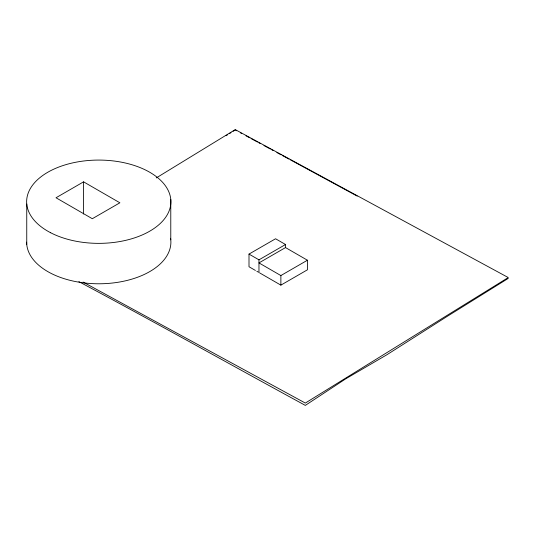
<?xml version="1.0" encoding="UTF-8"?>
<svg xmlns="http://www.w3.org/2000/svg" width="535" height="535" viewBox="0 0 535 535"><rect width="100%" height="100%" fill="white"/><g stroke="black" fill="none" stroke-linecap="round" stroke-linejoin="round"><path stroke-width="0.8" d="M226.111 135.709L227.515 134.833M229.622 133.516L231.033 132.633M233.14 131.316L235.253 129.998L236.684 130.774M508.25 278.394L447.514 316.172L386.879 354.758L345.864 378.733L305.325 405.396C229.789 364.221 154.769 322.13 78.859 281.644M156.267 177.928L235.253 129.604L508.25 277.551L305.325 403.069L83.092 282.065M83.587 181.846L56.014 197.763L92.308 218.715L119.88 202.798L83.587 181.846L83.587 214.02M255.409 270.442L249.002 266.744L249.002 254.092L275.565 238.764L285.523 244.508L285.523 247.578L258.967 262.912L280.875 275.558L307.431 260.224L307.431 269.807L280.875 285.142L259.669 272.903M249.002 254.092L258.967 259.843L285.523 244.508M290.498 159.918L357.193 196.111M240.275 132.72L241.706 133.496M246.013 135.83L249.598 137.776M251.035 138.552L257.489 142.049M258.927 142.825L260.358 143.607M263.942 145.547L270.402 149.044M271.834 149.82L273.271 150.596M276.856 152.542L281.156 154.869M282.594 155.645L289.047 159.142M285.523 247.578L307.431 260.224M256.827 271.258L258.251 272.081M280.875 275.558L280.875 285.142M258.967 259.843L258.967 272.496M170.779 199.408L170.779 239.827M26.75 204.022L26.75 244.448M170.585 238.289A72.125 41.643 0 0 1 102.091 283.737A72.125 41.643 0 0 1 26.636 242.128M50.671 232.752A72.125 41.643 0 0 0 169.361 210.248A72.125 41.643 0 0 0 76.264 162.152A72.125 41.643 0 0 0 50.671 232.752"/></g></svg>
